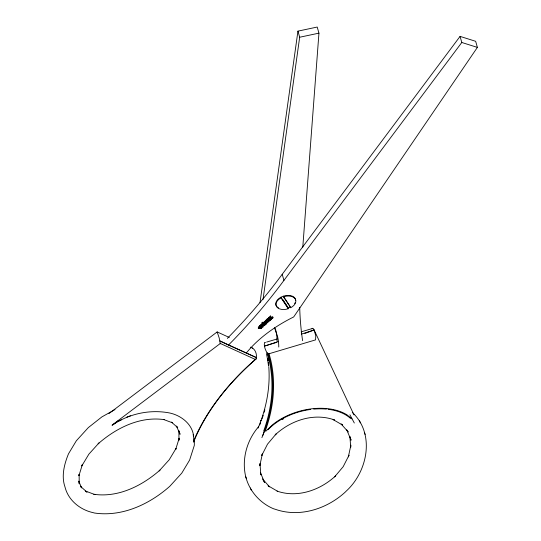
<?xml version="1.0" encoding="UTF-8"?>
<svg xmlns="http://www.w3.org/2000/svg" width="541" height="541" viewBox="0 0 541 541"><rect width="100%" height="100%" fill="white"/><g stroke="black" fill="none" stroke-linecap="round" stroke-linejoin="round"><path stroke-width="0.81" d="M277.026 341.513L277.039 340.925A114.415 71.953 -15.8 0 0 275.714 329.956L275.308 328.543M263.115 326.818C260.397 326.581 262.229 325.736 261.702 324.505L261.289 324.336A1.048 0.663 -15.8 0 0 261.019 324.593L261.114 325.993L260.532 325.013L260.417 326.169L262.764 327.136L262.879 325.986L261.763 325.526M261.114 325.993L261.256 325.425A1.048 0.663 -15.8 0 1 261.526 325.168L261.289 324.336M302.791 247.109L318.947 33.15L317.215 27.05L297.942 31.135L260.025 302.514M79.047 474.369L78.925 475.701L82.448 464.327L81.792 465.936L88.88 454.149L98.962 442.984L98.124 443.823C116.031 428.087 139.815 416.117 164.214 419.633M350.832 445.831L350.703 447.197L349.932 436.79M264.799 324.519C264.732 326.318 261.215 324.715 263.447 323.958L264.799 324.519L264.563 323.68M265.482 323.599L265.719 324.438L264.637 325.486A1.028 0.642 -15.8 0 1 263.954 325.723L262.169 324.918A1.251 0.784 -15.8 0 1 262.297 324.39A1.454 0.913 -15.8 0 1 263.122 323.822L262.108 323.403L262.216 322.247L266.226 323.978L266.571 323.66L264.82 322.93L264.617 321.794A0.737 0.467 -15.8 0 1 264.894 321.455L265.232 321.347M264.82 322.93L265.347 322.193L267.396 322.903L267.748 322.585L267.511 321.753L265.753 321.036L266.402 320.279M267.748 322.585C264.299 322.341 267.017 319.859 268.573 321.834L268.681 320.678C267.694 319.42 264.4 319.677 265.672 321.814L264.725 322.145L264.488 322.794L263.988 321.854L263.88 323.004L264.224 322.686M268.776 320.495L269.33 319.501L269.979 319.772L269.114 320.63L268.505 319.42M263.041 299.43L299.673 37.234L297.942 31.135M254.77 359.569L255.94 359.346C257.59 354.97 255.406 348.445 250.497 347.146M350.899 445.142L348.336 456.895L349.026 455.197L343.19 466.667L334.622 476.878L335.494 475.979C320.144 490.214 297.428 498.241 277.012 491.086M264.549 323.843L263.859 324.512L262.601 324.187M220.315 343.839L219.193 337.976L217.164 331.931L108.944 413.567M258.111 428.08L261.1 420.371L260.884 420.945A279.068 175.494 -15.8 0 0 268.776 366.751M259.727 424.949L260.62 422.663M261.905 437.628L264.265 431.529L263.724 430.954A279.068 175.494 -15.8 0 0 269.039 360.022C269.06 353.922 262.912 348.553 264.583 342.406L265.543 342.683M176.089 448.523L175.649 449.591L179.179 438.217L178.99 440.218L178.868 430.927M312.062 328.894L312.306 328.326L313.097 328.387L314.118 329.983L353.976 414.852M193.536 442.193L196.424 435.397A279.068 175.487 -15.8 0 1 248.65 365.594L256.319 358.663M269.601 318.419L270.669 318.865L270.906 319.697L269.952 320.651A0.967 0.609 -15.8 0 1 269.303 320.975L269.12 320.996A1.096 0.69 -15.8 0 1 268.579 320.921C269.005 316.492 268.005 321.746 267.301 319.427L267.525 319.062M175.886 448.678L169.225 459.769L159.135 470.934L159.974 470.102C142.073 485.832 118.283 497.801 93.884 494.285L94.979 494.602L85.64 491.113L87.006 492.175L80.386 486.21L81.63 487.887L78.702 481.138M267.139 352.86L268.282 353.902L268.992 353.395L270.642 359.603A280.725 176.542 -15.8 0 1 265.293 430.954M227.342 338.416A673.734 423.664 -15.8 0 0 282.206 274.301L460.066 36.382L475.654 41.299L477.385 47.398L293.689 316.945C280.536 323.484 268.045 331.518 257.205 341.466A114.415 71.946 -15.8 0 0 247.027 352.15L246.595 352.658M270.906 319.697L268.661 318.933L267.132 320.096L266.896 319.264L267.423 318.642L269.066 318.196M228.478 345.063L256.529 357.648L219.923 340.945L228.478 345.063L233.056 340.424A673.078 423.251 -15.8 0 0 283.93 280.4L461.798 42.482L460.066 36.382M268.322 319.028L267.984 319.657L268.343 320.083A1.096 0.69 -15.8 0 0 268.694 320.164M258.679 426.612C247.494 439.427 242.03 457.395 245.201 474.254C248.15 489.686 259.213 502.812 273.699 508.824L275.112 509.223C299.491 517.872 326.96 509.027 345.442 491.911L346.314 491.018C367.67 471.542 375.298 433.686 352.286 412.418M269.614 319.406L268.492 319.548M261.357 324.823L261.702 324.505M265.787 431.265L272.454 424.834A51.909 32.643 -15.8 0 1 347.058 414.886L351.941 418.89M262.108 323.403L262.216 322.247M261.046 328.002L260.809 327.163L258.429 326.933L258.294 328.11L261.722 328.089L259.917 325.574L259.795 326.737L261.046 328.002L258.294 328.11M268.823 318.487L270.622 318.007L270.385 317.168L269.012 317.263L268.586 317.648L268.823 318.487L270.716 318.324L271.163 319.46L271.555 319.102L271.318 318.27L270.926 318.629L271.163 319.46M270.622 318.007L270.02 316.336L270.419 315.978L271.095 317.946L273.002 317.783L272.765 316.952L270.858 317.107L271.095 317.946M267.301 319.427L266.896 319.264M259.795 326.737L259.917 325.574M260.417 326.169L260.769 325.851M270.257 317.175L270.656 316.81L270.419 315.978M262.879 325.986L262.764 327.136M264.583 322.098L266.334 322.821L266.226 323.978M267.159 322.071L267.511 321.753M270.669 318.865L270.561 320.015M272.765 316.952L272.333 317.337L272.569 318.176L271.183 318.264L271.555 319.102M272.569 318.176L273.002 317.783M118.58 420.465L112.237 425.273M112.055 425.145L220.322 343.467L255.352 359.454A279.9 176.008 -15.8 0 0 195.822 435.938L193.522 441.28C195.517 426.213 181.817 414.913 168.082 412.695C149.1 409.449 128.914 413.885 113.008 424.719M115.03 409.557L101.904 416.888L88.325 427.606L76.328 440.793L68.497 453.825C64.311 464.029 61.167 476.073 64.967 486.886C68.24 500.303 80.122 509.852 93.275 512.685L94.364 513.003C122.043 517.128 149.411 504.334 169.779 486.312L181.776 473.125L189.607 460.093L194.3 445.446L194.429 439.373M119.067 420.891L121.198 419.917M304.813 333.472L314.118 329.983L315.761 335.758L315.586 339.883L268.708 353.841M278.054 341.689L264.427 346.112L276.329 342.46M301.296 334.142L314.118 329.983M266.666 342.068L277.087 338.977M301.141 331.849L312.36 328.522M299.673 37.234L318.947 33.15M265.435 320.982L264.36 321.455L264.488 322.794M252.133 348.1L252.769 348.181M263.176 324.87L261.932 324.079A1.251 0.784 -15.8 0 1 262.06 323.559A1.454 0.913 -15.8 0 1 262.52 323.16M461.798 42.482L477.385 47.398M163.903 419.606L172.464 422.805L171.551 422.095M268.918 321.516L266.53 320.759L265.672 321.814M262.453 323.085L265.719 324.438M261.526 325.168L261.939 325.344M260.532 325.013L260.877 325.161M260.18 325.33L261.939 326.061M229.283 337.462L217.164 331.931L217.151 332.681M277.607 491.282L268.079 485.75L269.567 486.866L262.486 478.893L264.59 482.579L260.485 472.692L260.823 474.856L259.991 463.644L259.795 465.7L262.358 453.953L261.668 455.644L267.504 444.175L276.072 433.97L275.2 434.863C290.76 420.371 313.868 412.519 334.5 419.958L333.087 419.566L342.615 425.098L341.128 423.982L348.208 431.955L346.943 430.271M171.693 422.284L177.712 427.708L176.887 426.592M259.558 325.905L260.809 327.163M260.153 326.406L261.722 328.089M290.077 306.429L283.342 296.191L280.921 297.212A10.191 6.411 -15.8 0 0 278.541 307.897M283.518 296.799L290.7 307.721A10.191 6.411 -15.8 0 0 295.176 298.842A10.191 6.411 -15.8 0 0 283.518 296.799L283.342 296.191A10.191 6.411 -15.8 0 1 295.684 300.64M282.909 299.714L287.399 306.537M281.09 297.827L288.279 308.742A10.191 6.411 -15.8 0 1 276.62 306.7A10.191 6.411 -15.8 0 1 281.09 297.827L280.921 297.212L288.11 308.133L290.531 307.112L290.7 307.721M354.314 423.015L349.912 414.798M274.497 327.724L277.445 336.056A114.219 71.825 -15.8 0 1 278.771 347.024M270.02 316.336L270.385 317.168M193.157 434.612L193.455 436.087M176.467 426.031L180.045 434.281L178.97 430.805M359.508 420.844L360.347 422.846M364.303 432.394L365.155 434.43M245.54 476.418L246.392 478.447M250.348 487.996L251.186 489.997M346.734 429.784L351.062 440.185L349.986 436.709M282.199 274.301L283.93 280.4M287.846 307.22L288.279 308.742M269.012 317.263L269.249 318.094M269.283 319.697L269.519 320.536M269.08 319.778L269.317 320.617M268.877 319.799L269.114 320.63M268.336 320.996L268.573 321.834M266.334 322.821L266.571 323.66M265.753 321.036L265.989 321.868M261.208 325.297L261.445 326.128M258.429 326.933L258.666 327.765M266.449 353.719L267.802 360.482M78.898 481.686L79.243 483.837L79.121 474.545M267.572 359.048L268.505 365.905M126.75 417.199A50.239 31.594 -15.8 0 1 130.462 415.806M267.646 352.989A279.9 176.014 -15.8 0 1 268.877 360.61M264.867 409.828A279.9 176.014 -15.8 0 1 264.164 412.262M263.237 415.258A279.9 176.014 -15.8 0 1 262.02 418.91M268.086 429.662A51.07 32.115 -15.8 0 1 310.534 409.476M313.699 409.118A51.07 32.115 -15.8 0 1 326.446 409.104M328.035 409.273A51.07 32.115 -15.8 0 1 350.46 418.342M268.282 353.861A279.9 176.014 -15.8 0 1 262.858 435.336M267.917 359.075A279.068 175.494 -15.8 0 1 268.133 360.604M268.322 362.132A279.068 175.494 -15.8 0 1 268.647 365.209M282.233 419.505A50.239 31.594 -15.8 0 1 283.68 418.693M302.602 340.681A673.734 423.684 -15.8 0 1 299.707 307.349M295.291 302.399A10.191 6.411 -15.8 0 1 294.662 303.569M264.191 324.762A1.028 0.642 -15.8 0 1 263.717 324.891"/></g></svg>
